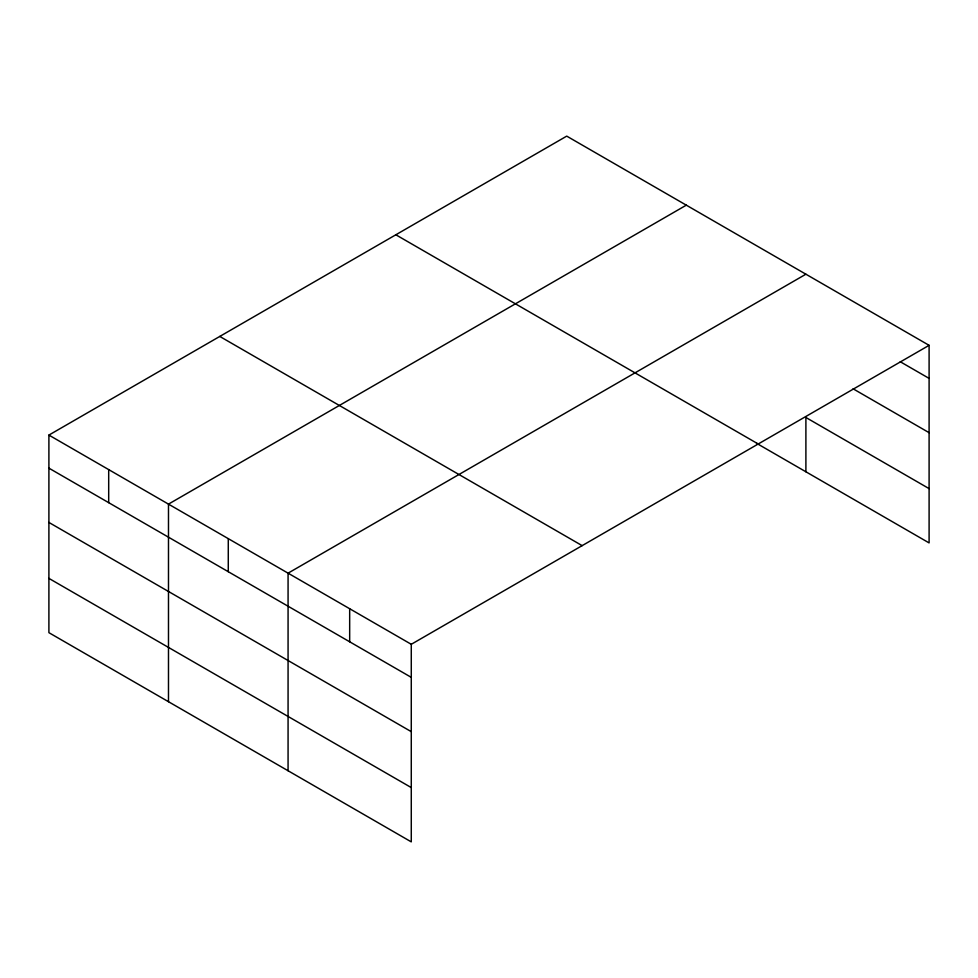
<?xml version="1.0" encoding="UTF-8"?>
<svg xmlns="http://www.w3.org/2000/svg" width="978" height="978" viewBox="0 0 978 978"><rect width="100%" height="100%" fill="white"/><g stroke="black" fill="none" stroke-linecap="round" stroke-linejoin="round"><path stroke-width="1.47" d="M929.1 345.332L566.727 136.125L48.9 435.088L48.9 632.668L411.273 841.875L411.273 644.294L929.1 345.332L929.1 542.912L756.507 443.266M686.311 205.16L168.485 504.122L168.485 701.703M805.896 274.207L288.07 573.169L288.07 770.75M900.261 361.738L929.1 378.388M853.085 388.792L929.1 432.679M929.1 488.621L805.896 417.484L805.896 471.775M395.846 234.781L758.219 443.988M219.781 336.432L582.154 545.638M48.9 435.088L411.273 644.294M48.9 468.144L411.273 677.351M48.9 522.435L411.273 731.654M48.9 578.377L411.273 787.583M349.672 608.732L349.672 641.788M228.277 538.646L228.277 571.702M108.692 469.611L108.692 502.668"/></g></svg>
